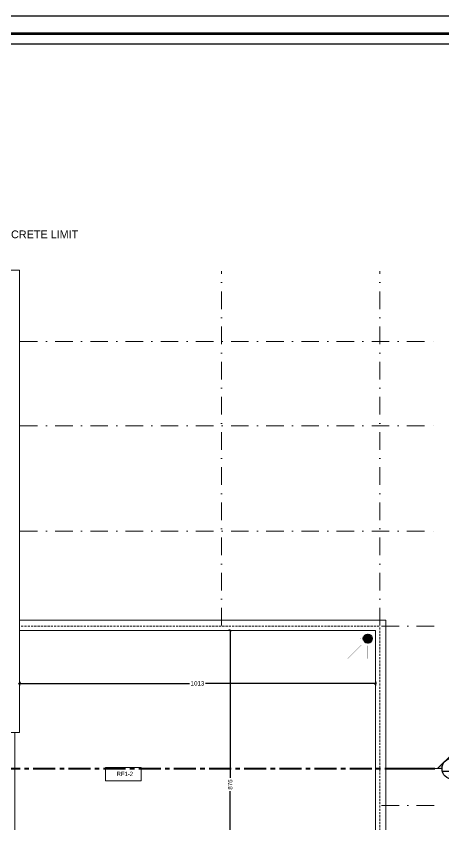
# Model space of a CAD drawing. Header units: inches. Extents: x -580639 to 179052, y 0 to 152898.
# Drawn here: x -226635 to -214471, y 128794 to 151788 of the extents above; entities that cross this region are included whole.
import ezdxf
from ezdxf.enums import TextEntityAlignment as Align

# ---------------------------------------------------------------- set-up
doc = ezdxf.new("R2010")
doc.units = ezdxf.units.IN
doc.header["$LTSCALE"] = 500
doc.header["$MEASUREMENT"] = 0
for name, pattern in [('CENTER', [2, 1.25, -0.25, 0.25, -0.25]), ('DASHDOTX2', [2, 1, -0.5, 0, -0.5]), ('HIDDEN2', [0.1875, 0.125, -0.0625])]:
    doc.linetypes.add(name, pattern=pattern)
for name, color, linetype, lineweight in [('0.09', 143, 'Continuous', 9), ('0.18', 80, 'Continuous', 18), ('1ATEXT', 3, 'Continuous', 20), ('A-0.25', 42, 'Continuous', 25), ('A-ANNO-TEXS', 211, 'Continuous', 18), ('A-flor-sthn', 251, 'HIDDEN2', 9), ('A-wall', 52, 'Continuous', 35), ('col', 4, 'Continuous', 40), ('DIM', 8, 'Continuous', 18), ('ground floor', 8, 'Continuous', 20), ('Room reference', 50, 'Continuous', 13), ('WALL', 7, 'Continuous', 40)]:
    doc.layers.add(name, color=color, linetype=linetype, lineweight=lineweight)
doc.layers.add('SYSECTION', color=1, linetype='Continuous')
doc.styles.add('50', font='arial.ttf', dxfattribs={"height": 125})
doc.styles.add('CURENT', font='sanss___.ttf')
doc.dimstyles.new('DIM', dxfattribs={"dimscale": 50, "dimtxt": 125, "dimasz": 1, "dimexe": 1.2, "dimexo": 1, "dimgap": 1, "dimtad": 0, "dimtoh": 1, "dimdec": 0, "dimlfac": 0.1, "dimrnd": 1, "dimdsep": 46, "dimtxsty": '50', "dimblk": 'OBLIQUE', "dimcen": 0.09, "dimclrt": 8, "dimadec": 0, "dimazin": 0, "dimtfac": 1, "dimtdec": 0, "dimtix": 1, "dimtofl": 0, "dimtmove": 2, "dimatfit": 2, "dimfxl": 1, "dimfxlon": 1, "dimtzin": 0, "dimarcsym": 0})

# ---------------------------------------------------------------- blocks, each defined once
blk = doc.blocks.new('_Oblique')
at = {"color": 0, "linetype": 'ByBlock', "lineweight": -2}
blk.add_line((-0.5, -0.5), (0.5, 0.5), dxfattribs=at)
blk = doc.blocks.new('*D1455')
at = {"layer": 'Defpoints', "color": 0, "transparency": 16777216}
for p in [(-226539, 134320), (-216414, 134320), (-216414, 132816)]:
    blk.add_point(p, dxfattribs=at)
at = {"layer": 'DIM', "color": 0, "lineweight": -2, "transparency": 16777216}
for p, q in [((-226539, 132866), (-226539, 132756)), ((-226539, 132816), (-221708, 132816)), ((-216414, 132816), (-221246, 132816)), ((-216414, 132866), (-216414, 132756))]:
    blk.add_line(p, q, dxfattribs=at)
at = {"layer": 'DIM', "color": 0, "lineweight": -2, "transparency": 16777216, "xscale": 50, "yscale": 50, "zscale": 50, "rotation": 180}
blk.add_blockref('_Oblique', (-226539, 132816), dxfattribs=at)
at = {"layer": 'DIM', "color": 0, "lineweight": -2, "transparency": 16777216, "xscale": 50, "yscale": 50, "zscale": 50}
blk.add_blockref('_Oblique', (-216414, 132816), dxfattribs=at)
at = {"layer": 'DIM', "color": 8, "transparency": 16777216, "insert": (-221477, 132816), "char_height": 125, "attachment_point": 5, "style": '50'}
blk.add_mtext('1013', dxfattribs=at)
blk = doc.blocks.new('*D1456')
at = {"layer": 'Defpoints', "color": 0, "transparency": 16777216}
for p in [(-220546, 134320), (-220546, 125560), (-220546, 125560)]:
    blk.add_point(p, dxfattribs=at)
at = {"layer": 'DIM', "color": 0, "lineweight": -2, "transparency": 16777216}
for p, q in [((-220546, 134320), (-220606, 134320)), ((-220546, 134320), (-220546, 130128)), ((-220546, 125560), (-220546, 129752)), ((-220546, 125560), (-220606, 125560))]:
    blk.add_line(p, q, dxfattribs=at)
at = {"layer": 'DIM', "color": 0, "lineweight": -2, "transparency": 16777216, "xscale": 50, "yscale": 50, "zscale": 50}
for p, rotation in [((-220546, 134320), 90), ((-220546, 125560), 270)]:
    blk.add_blockref('_Oblique', p, dxfattribs=dict(at, rotation=rotation))
at = {"layer": 'DIM', "color": 8, "transparency": 16777216, "insert": (-220546, 129940), "char_height": 125, "attachment_point": 5, "rotation": 90, "style": '50'}
blk.add_mtext('876', dxfattribs=at)
blk = doc.blocks.new('SYSECTON011')
at = {"layer": '1ATEXT'}
h = blk.add_hatch(color=256, dxfattribs=at)
edge = h.paths.add_edge_path()
edge.add_ellipse((128.4, 0), major_axis=(0, -21.9), ratio=1, start_angle=90.0017, end_angle=270.0017)
edge.add_line((106.5, 0), (97.3, 0))
edge.add_line((97.3, 0), (128.4, 31))
edge.add_line((128.4, 31), (159.4, 0))
edge.add_line((159.4, 0), (150.3, 0))
for p, q in [((97.3, 0), (128.4, 31)), ((159.4, 0), (128.4, 31)), ((91.7, 0), (106.5, 0)), ((150.3, 0), (159.4, 0))]:
    blk.add_line(p, q, dxfattribs=at)
at = {"layer": '1ATEXT', "linetype": 'CENTER', "lineweight": 40}
blk.add_line((0, 0), (91.7, 0), dxfattribs=at)
at = {"layer": '1ATEXT', "color": 4, "lineweight": 30}
blk.add_line((107, -4.9), (149.7, -4.9), dxfattribs=at)
blk.add_ellipse((128.4, 0), major_axis=(0, -21.9), ratio=1, start_param=-1.570767, end_param=4.712418, dxfattribs=at)
at = {"layer": '1ATEXT', "color": 4, "style": 'CURENT'}
for tag, height, p in [('A', 18, (127.4, 8.4)), ('AR000', 8, (128.3, -9.8))]:
    blk.add_attdef(tag, text='', height=height, dxfattribs=at).set_placement(p, align=Align.MIDDLE)
blk = doc.blocks.new('SECTIO B-B')
at = {"layer": 'col', "linetype": 'CENTER'}
for p, q in [((-22510, 11129), (-27460, 11129)), ((-22510, 11129), (-18370, 11129)), ((-18370, 11129), (-18370, 0)), ((-18370, 0), (-1746, 0))]:
    blk.add_line(p, q, dxfattribs=at)
at = {"layer": 'SYSECTION'}
ref = blk.add_blockref('SYSECTON011', (-27460, 11129), dxfattribs=dict(at, xscale=-14.04466159001456, yscale=14.04466159001456, zscale=14.04466159001456))
ref.add_attrib('A', 'B', dxfattribs={"color": 4, "height": 253, "style": 'CURENT'}).set_placement((-29250, 11247), align=Align.MIDDLE)
ref.add_attrib('AR000', 'A-9', dxfattribs={"color": 4, "height": 112.4, "style": 'CURENT'}).set_placement((-29263, 10991), align=Align.MIDDLE)
ref = blk.add_blockref('SYSECTON011', (-2239, 0), dxfattribs=dict(at, xscale=14.04466159001456, yscale=14.04466159001456, zscale=14.04466159001456))
ref.add_attrib('A', 'B', dxfattribs={"color": 4, "height": 253, "style": 'CURENT'}).set_placement((-449, 118), align=Align.MIDDLE)
ref.add_attrib('AR000', 'A-9', dxfattribs={"color": 4, "height": 112.4, "style": 'CURENT'}).set_placement((-436, -138), align=Align.MIDDLE)

msp = doc.modelspace()

# ---------------------------------------------------------------- hatches: boundary and pattern name
at = {"layer": 'WALL'}
h = msp.add_hatch(dxfattribs=at)
h.set_pattern_fill('ANSI31', color=12, scale=380, angle=180, style=0)
h.set_pattern_definition([(225, (6299792.245, -70287.47), (33.5875721, -33.5875721), [])])
h.paths.add_polyline_path([(-216752.794, 134089.772, -1), (-216515.294, 134089.772, -1)])

# ---------------------------------------------------------------- linework, layer by layer
msp.add_lwpolyline([(-250637.624, 113030.352), (-195637.407, 113030.352), (-195637.407, 151788.469), (-250637.624, 151788.469)], close=True)
at = {"layer": '0.09'}
for points in [[(-226964.175, 131422.788), (-226964.175, 125269.864), (-216124.095, 125269.864), (-216124.095, 134609.864), (-226539.45, 134609.864)], [(-226674.175, 131422.788), (-226674.175, 125559.864), (-216414.095, 125559.864), (-216414.095, 134319.864), (-226539.45, 134319.864)]]:
    msp.add_lwpolyline(points, dxfattribs=at)
at = {"layer": '0.18'}
for p, q in [((-226539.45, 144564.363), (-231829.45, 144564.363)), ((-226539.45, 144564.355), (-231829.45, 144564.355)), ((-226539.45, 144564.363), (-226539.45, 134409.744)), ((-216124.095, 125269.864), (-216124.095, 130660.164))]:
    msp.add_line(p, q, dxfattribs=at)
msp.add_lwpolyline([(-226539.45, 134409.744), (-226539.45, 131422.788), (-230654.492, 131422.747)], dxfattribs=at)
at = {"layer": 'A-0.25', "lineweight": 25}
msp.add_lwpolyline([(-202737.407, 113830.352), (-202737.407, 150988.469), (-249837.624, 150988.469), (-249837.624, 113830.352), (-202737.407, 113830.352)], dxfattribs=at)
at = {"layer": 'A-flor-sthn'}
for p in [(-226494.095, 134439.864), (-216294.095, 125439.864)]:
    msp.add_line(p, (-216294.095, 134439.864), dxfattribs=at)
at = {"layer": 'A-wall', "color": 1, "lineweight": 70}
msp.add_lwpolyline([(-250137.624, 113530.352), (-196137.407, 113530.352), (-196137.407, 151288.469), (-250137.624, 151288.469)], close=True, dxfattribs=at)
at = {"layer": 'ground floor', "linetype": 'DASHDOTX2'}
for p, q in [((-220794.095, 134459.864), (-220794.095, 144537.864)), ((-216294.095, 134459.864), (-216294.095, 144537.864)), ((-226524.095, 142537.864), (-214584.834, 142537.864)), ((-226524.095, 140139.864), (-214584.834, 140139.864)), ((-226524.095, 137139.864), (-214584.834, 137139.864)), ((-216244.095, 134439.864), (-214584.834, 134439.864)), ((-216244.095, 129339.864), (-214584.834, 129339.864))]:
    msp.add_line(p, q, dxfattribs=at)
at = {"layer": 'Room reference'}
msp.add_lwpolyline([(-224090.738, 130422.11), (-223080.076, 130422.11), (-223080.076, 130045.781), (-224090.738, 130045.781)], close=True, dxfattribs=at)
at = {"layer": 'WALL', "color": 12, "const_width": 5}
for points in [[(-216856.871, 134089.772), (-217206.871, 134089.772)], [(-216833.504, 133890.312), (-217206.871, 133516.946)], [(-216634.044, 133866.946), (-216634.044, 133516.946)]]:
    msp.add_lwpolyline(points, dxfattribs=at)
at = {"layer": 'WALL', "color": 12}
for points in [[(-216828.743, 134089.772, 0, 15, 0), (-216856.871, 134089.772, 15, 15, 0)], [(-216813.615, 133910.201, 0, 15, 0), (-216833.504, 133890.312, 15, 15, 0)], [(-216634.044, 133895.073, 0, 15, 0), (-216634.044, 133866.946, 15, 15, 0)]]:
    msp.add_lwpolyline(points, format="xyseb", dxfattribs=at)
msp.add_lwpolyline([(-216515.294, 134089.772, -1), (-216752.794, 134089.772, -1)], format="xyb", close=True, dxfattribs=at)
msp.add_circle((-216634.044, 134089.772), 118.75, dxfattribs=at)

# ---------------------------------------------------------------- block references
at = {"layer": 'DIM'}
msp.add_blockref('SECTIO B-B', (-213777.251, 130391.335), dxfattribs=at)

# ---------------------------------------------------------------- texts
at = {"layer": 'A-ANNO-TEXS', "insert": (-227463.504, 145694.542), "char_height": 220, "attachment_point": 1, "style": '50'}
msp.add_mtext_dynamic_manual_height_columns('CONCRETE LIMIT', width=5318.43165, gutter_width=1000, heights=[0], dxfattribs=at)
at = {"layer": 'Room reference', "insert": (-223776.445, 130303.536), "char_height": 120, "attachment_point": 1, "style": '50'}
msp.add_mtext_dynamic_manual_height_columns('RF1-2', width=523.65123, gutter_width=750, heights=[0], dxfattribs=at)

# ---------------------------------------------------------------- dimensions: what is measured, and where the dimension line sits
at = {"layer": 'DIM'}
dim = msp.add_linear_dim(base=(-216414.095, 132816.258), p1=(-226539.45, 134319.864), p2=(-216414.095, 134319.864), dimstyle='DIM', dxfattribs=at)
dim.commit()
dim.dimension.update_dxf_attribs({"geometry": '*D1455', "text_midpoint": (-221476.772, 132816.258)})
dim = msp.add_linear_dim(base=(-220545.63, 125559.864), p1=(-220545.63, 134319.864), p2=(-220545.63, 125559.864), angle=90, dimstyle='DIM', dxfattribs=at)
dim.commit()
dim.dimension.update_dxf_attribs({"geometry": '*D1456', "text_midpoint": (-220545.63, 129939.864)})

doc.saveas('drawing.dxf')
